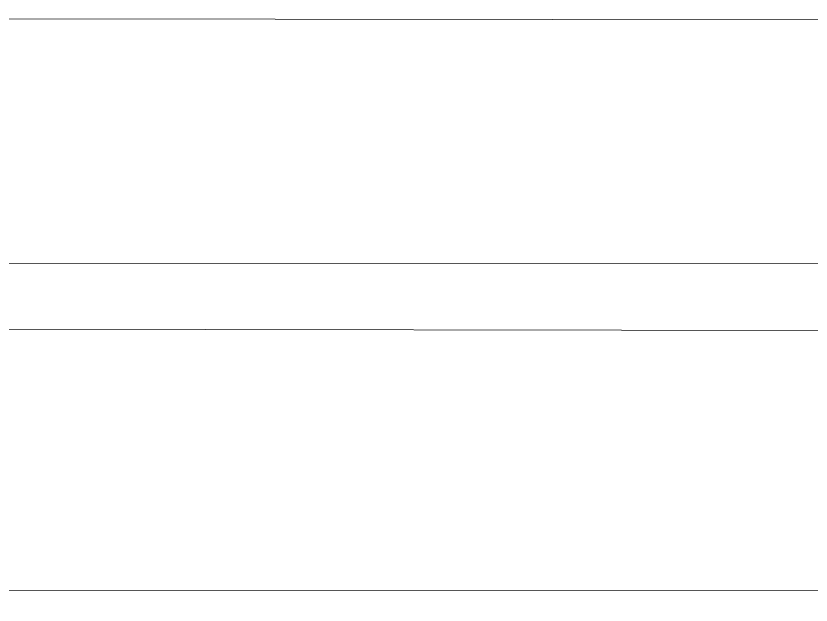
# Model space of a CAD drawing. Extents: x 4 to 464, y 11 to 29.
# Drawn here: x 16.211 to 18.771, y 11.201 to 13.1 of the extents above; entities that cross this region are included whole.
import ezdxf

# ---------------------------------------------------------------- set-up
doc = ezdxf.new("R2010")
doc.units = 0
doc.header["$MEASUREMENT"] = 0
doc.layers.add('Sections span lengths and Marker Balls Plan', color=7, linetype='CONTINUOUS', lineweight=0)

msp = doc.modelspace()

# ---------------------------------------------------------------- linework, layer by layer
at = {"layer": 'Sections span lengths and Marker Balls Plan', "color": 1}
for points in [[(10, 13.1, 58), (20, 13.085, 56.701), (30, 13.07, 55.462), (40, 13.055, 54.281), (50, 13.04, 53.161), (60, 13.025, 52.099), (70, 13.011, 51.096), (80, 12.996, 50.153), (90, 12.981, 49.269), (100, 12.966, 48.444), (110, 12.951, 47.678), (120, 12.936, 46.97), (130, 12.921, 46.322), (140, 12.906, 45.733), (150, 12.891, 45.203), (160, 12.876, 44.732), (170, 12.861, 44.32), (180, 12.846, 43.967), (190, 12.832, 43.672), (200, 12.817, 43.437), (210, 12.802, 43.26), (220, 12.787, 43.142), (230, 12.772, 43.083), (240, 12.757, 43.083)], [(10, 12.3, 39), (20, 12.302, 37.701), (30, 12.304, 36.462), (40, 12.306, 35.282), (50, 12.309, 34.161), (60, 12.311, 33.099), (70, 12.313, 32.096), (80, 12.315, 31.153), (90, 12.317, 30.269), (100, 12.319, 29.444), (110, 12.321, 28.678), (120, 12.323, 27.97), (130, 12.326, 27.322), (140, 12.328, 26.733), (150, 12.33, 26.203), (160, 12.332, 25.732), (170, 12.334, 25.32), (180, 12.336, 24.967), (190, 12.338, 24.672), (200, 12.34, 24.437), (210, 12.343, 24.26), (220, 12.345, 24.142), (230, 12.347, 24.083), (240, 12.349, 24.083)], [(10, 11.25, 48.5), (20, 11.248, 47.201), (30, 11.246, 45.962), (40, 11.244, 44.782), (50, 11.241, 43.661), (60, 11.239, 42.599), (70, 11.237, 41.596), (80, 11.235, 40.653), (90, 11.233, 39.769), (100, 11.231, 38.944), (110, 11.229, 38.178), (120, 11.227, 37.47), (130, 11.224, 36.822), (140, 11.222, 36.233), (150, 11.22, 35.703), (160, 11.218, 35.232), (170, 11.216, 34.82), (180, 11.214, 34.467), (190, 11.212, 34.172), (200, 11.21, 33.937), (210, 11.207, 33.76), (220, 11.205, 33.642), (230, 11.203, 33.583), (240, 11.201, 33.583)]]:
    msp.add_polyline3d(points, dxfattribs=at)
at = {"layer": 'Sections span lengths and Marker Balls Plan', "color": 5}
msp.add_polyline3d([(10, 12.1, 64.375), (20, 12.084, 63.341), (30, 12.069, 62.355), (40, 12.053, 61.419), (50, 12.038, 60.532), (60, 12.022, 59.694), (70, 12.007, 58.905), (80, 11.991, 58.165), (90, 11.976, 57.474), (100, 11.96, 56.832), (110, 11.944, 56.239), (120, 11.929, 55.695), (130, 11.913, 55.2), (140, 11.898, 54.753), (150, 11.882, 54.356), (160, 11.867, 54.008), (170, 11.851, 53.708), (180, 11.836, 53.458), (190, 11.82, 53.256), (200, 11.804, 53.103), (210, 11.789, 52.999), (220, 11.773, 52.944), (230, 11.758, 52.938), (240, 11.742, 52.981)], dxfattribs=at)

doc.saveas('drawing.dxf')
